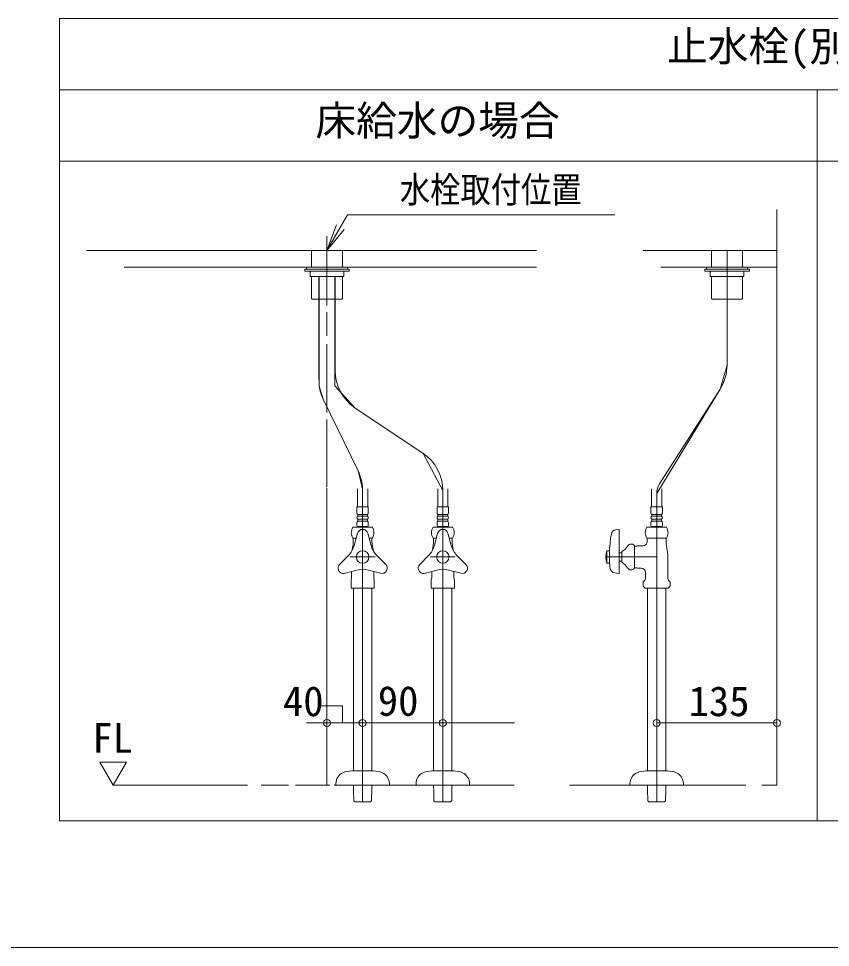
# Model space of a CAD drawing. Units: millimetres, scale not verified. Extents: x -1002 to 1014, y -687 to 676.
# Drawn here: x -41.2 to 357.4, y -687.1 to -231.2 of the extents above; entities that cross this region are included whole.
import ezdxf
from ezdxf.enums import TextEntityAlignment as Align

# ---------------------------------------------------------------- set-up
doc = ezdxf.new("R2010")
doc.units = ezdxf.units.MM
doc.header["$LTSCALE"] = 5
doc.layers.add('F-0', color=7, linetype='Continuous', lineweight=15)
doc.styles.add('ＭＳ ゴシック', font='')
doc.styles.get('ＭＳ ゴシック').set_extended_font_data('MS Gothic')

msp = doc.modelspace()

# ---------------------------------------------------------------- linework, layer by layer
at = {"layer": 'F-0', "lineweight": 18}
for p, q in [((-21.079, -624.937), (-21.079, -231.187)), ((-21.079, -231.187), (722.671, -231.187)), ((-21.079, -266.187), (722.671, -266.187)), ((350.796, -624.937), (350.796, -266.187)), ((350.796, -624.937), (-21.079, -624.937))]:
    msp.add_line(p, q, dxfattribs=at)
at = {"layer": 'F-0'}
for p, q in [((-21.079, -301.187), (350.796, -301.187)), ((350.796, -301.187), (722.671, -301.187)), ((110.171, -344.937), (120.274, -327.437)), ((120.274, -327.437), (251.524, -327.437)), ((331.108, -324.812), (331.108, -607.437)), ((110.171, -344.937), (114.839, -332.477)), ((110.171, -344.937), (116.733, -333.57)), ((110.171, -344.937), (118.628, -334.664)), ((110.171, -337.91), (110.171, -371.931)), ((-7.954, -344.937), (10.814, -344.937)), ((212.983, -344.937), (10.606, -344.937)), ((102.514, -344.937), (102.514, -353.25)), ((117.827, -353.25), (117.827, -344.937)), ((265.483, -344.937), (331.108, -344.937)), ((331.108, -344.937), (274.571, -344.937)), ((298.952, -353.25), (298.952, -344.937)), ((306.608, -401.253), (306.608, -344.937)), ((306.608, -401.253), (306.608, -344.937)), ((314.264, -344.937), (314.264, -353.25)), ((212.983, -353.25), (10.615, -353.25)), ((10.885, -353.25), (212.983, -353.25)), ((99.233, -354.125), (99.233, -355.218)), ((121.108, -354.125), (99.233, -354.125)), ((99.233, -355.218), (121.108, -355.218)), ((100.108, -353.25), (120.233, -353.25)), ((100.108, -354.125), (100.108, -353.25)), ((120.233, -354.125), (100.108, -354.125)), ((118.483, -355.218), (101.858, -355.218)), ((101.858, -355.218), (101.858, -357.843)), ((118.483, -357.843), (118.483, -355.218)), ((120.233, -353.25), (120.233, -354.125)), ((121.108, -355.218), (121.108, -354.125)), ((121.108, -354.781), (121.108, -355.218)), ((295.671, -355.218), (295.671, -354.125)), ((295.671, -354.125), (317.546, -354.125)), ((295.671, -354.781), (295.671, -355.218)), ((317.546, -355.218), (295.671, -355.218)), ((296.546, -353.25), (296.546, -354.125)), ((316.671, -353.25), (296.546, -353.25)), ((296.546, -354.125), (316.671, -354.125)), ((298.296, -355.218), (314.921, -355.218)), ((298.296, -357.843), (298.296, -355.218)), ((314.921, -355.218), (314.921, -357.843)), ((316.671, -354.125), (316.671, -353.25)), ((317.546, -354.125), (317.546, -355.218)), ((101.858, -357.843), (118.483, -357.843)), ((102.514, -357.843), (102.514, -368.518)), ((106.099, -408.378), (106.099, -357.843)), ((106.343, -357.583), (106.343, -411.63)), ((113.999, -357.843), (113.999, -411.493)), ((114.242, -404.019), (114.242, -357.843)), ((117.827, -368.518), (117.827, -357.843)), ((314.921, -357.843), (298.296, -357.843)), ((298.952, -368.518), (298.952, -357.843)), ((314.264, -357.843), (314.264, -368.518)), ((102.843, -368.846), (102.514, -368.518)), ((102.952, -368.956), (102.843, -368.846)), ((102.952, -368.956), (116.996, -368.956)), ((116.996, -368.956), (117.389, -368.956)), ((117.499, -368.846), (117.389, -368.956)), ((117.827, -368.518), (117.499, -368.846)), ((298.952, -368.518), (299.28, -368.846)), ((299.28, -368.846), (299.389, -368.956)), ((299.783, -368.956), (299.389, -368.956)), ((313.827, -368.956), (299.783, -368.956)), ((313.827, -368.956), (313.936, -368.846)), ((313.936, -368.846), (314.264, -368.518)), ((110.171, -375.225), (110.171, -386.893)), ((110.171, -391.01), (110.171, -424.503)), ((108.304, -417.948), (106.343, -411.63)), ((123.924, -422.18), (113.999, -411.493)), ((272.046, -464.235), (303.16, -413.042)), ((108.304, -417.948), (125.466, -453.224)), ((108.304, -417.948), (125.466, -453.224)), ((123.924, -422.18), (157.364, -444.632)), ((157.364, -444.632), (123.924, -422.18)), ((110.171, -427.934), (110.171, -460.981)), ((167.046, -462.794), (157.364, -444.632)), ((127.654, -461.942), (125.466, -453.224)), ((110.171, -461.452), (110.171, -480.092)), ((125.155, -462.056), (125.155, -470.806)), ((127.671, -462.794), (127.671, -470.806)), ((127.671, -462.794), (127.671, -495.437)), ((130.186, -470.806), (130.186, -462.056)), ((164.53, -462.056), (164.53, -470.806)), ((167.046, -462.794), (167.046, -470.806)), ((167.046, -462.794), (167.046, -495.437)), ((169.561, -470.806), (169.561, -462.056)), ((269.53, -470.806), (269.53, -462.056)), ((272.046, -464.235), (272.046, -470.806)), ((272.046, -464.235), (272.046, -615.639)), ((274.561, -462.056), (274.561, -470.806)), ((110.171, -467.504), (110.171, -584.186)), ((130.471, -470.806), (124.871, -470.806)), ((124.871, -470.806), (124.871, -473.759)), ((127.671, -470.806), (127.671, -615.639)), ((130.471, -473.759), (130.471, -470.806)), ((169.846, -470.806), (164.246, -470.806)), ((164.246, -470.806), (164.246, -473.759)), ((167.046, -470.806), (167.046, -615.639)), ((169.846, -473.759), (169.846, -470.806)), ((269.246, -470.806), (274.846, -470.806)), ((269.246, -473.759), (269.246, -470.806)), ((272.046, -470.806), (272.046, -495.437)), ((274.846, -470.806), (274.846, -473.759)), ((124.871, -478.571), (124.871, -479.993)), ((125.264, -474.525), (130.077, -474.525)), ((125.264, -475.4), (125.264, -474.525)), ((130.077, -475.4), (125.264, -475.4)), ((125.264, -476.931), (130.077, -476.931)), ((125.264, -477.806), (125.264, -476.931)), ((130.077, -477.806), (125.264, -477.806)), ((130.077, -474.525), (130.077, -475.4)), ((130.077, -476.931), (130.077, -477.806)), ((130.471, -479.993), (130.471, -478.571)), ((164.246, -478.571), (164.246, -479.993)), ((164.639, -474.525), (169.452, -474.525)), ((164.639, -475.4), (164.639, -474.525)), ((169.452, -475.4), (164.639, -475.4)), ((164.639, -476.931), (169.452, -476.931)), ((164.639, -477.806), (164.639, -476.931)), ((169.452, -477.806), (164.639, -477.806)), ((169.452, -474.525), (169.452, -475.4)), ((169.452, -476.931), (169.452, -477.806)), ((169.846, -479.993), (169.846, -478.571)), ((269.246, -479.993), (269.246, -478.571)), ((274.452, -474.525), (269.639, -474.525)), ((269.639, -474.525), (269.639, -475.4)), ((269.639, -475.4), (274.452, -475.4)), ((274.452, -476.931), (269.639, -476.931)), ((269.639, -476.931), (269.639, -477.806)), ((269.639, -477.806), (274.452, -477.806)), ((274.452, -475.4), (274.452, -474.525)), ((274.452, -477.806), (274.452, -476.931)), ((274.846, -478.571), (274.846, -479.993)), ((122.915, -480.868), (132.426, -480.868)), ((125.308, -480.431), (130.033, -480.431)), ((162.29, -480.868), (171.801, -480.868)), ((164.683, -480.431), (169.408, -480.431)), ((252.015, -482.107), (253.422, -481.91)), ((253.671, -503.279), (253.671, -482.126)), ((276.801, -480.868), (267.29, -480.868)), ((274.408, -480.431), (269.683, -480.431)), ((110.171, -485.899), (110.171, -584.788)), ((124.484, -486.25), (122.915, -486.25)), ((123.077, -486.25), (123.077, -487.13)), ((123.077, -486.25), (123.585, -486.25)), ((123.077, -487.13), (123.077, -487.781)), ((125.135, -483.82), (123.538, -489.782)), ((124.484, -486.25), (123.585, -486.25)), ((130.206, -483.82), (131.804, -489.782)), ((131.756, -486.25), (130.857, -486.25)), ((132.426, -486.25), (130.857, -486.25)), ((132.264, -487.13), (132.264, -487.781)), ((162.29, -486.25), (162.96, -486.25)), ((162.452, -486.25), (162.452, -487.13)), ((162.452, -487.13), (162.452, -487.781)), ((164.51, -483.82), (162.913, -489.782)), ((163.859, -486.25), (162.96, -486.25)), ((169.581, -483.82), (171.179, -489.782)), ((171.131, -486.25), (170.232, -486.25)), ((171.801, -486.25), (170.232, -486.25)), ((267.29, -486.25), (276.801, -486.25)), ((267.452, -486.25), (267.452, -487.13)), ((267.96, -486.25), (267.452, -486.25)), ((267.452, -487.13), (267.452, -487.781)), ((267.96, -486.25), (276.131, -486.25)), ((276.639, -486.25), (276.131, -486.25)), ((276.639, -486.25), (276.639, -487.13)), ((276.639, -487.13), (276.639, -487.781)), ((261.108, -489.719), (261.108, -501.155)), ((261.108, -490.187), (261.764, -490.187)), ((261.764, -490.187), (262.381, -490.187)), ((116.342, -499.05), (120.707, -494.685)), ((133.763, -495.437), (121.579, -495.437)), ((133.763, -495.437), (121.875, -495.437)), ((127.671, -495.437), (127.671, -615.639)), ((138.999, -499.05), (134.635, -494.685)), ((155.717, -499.05), (160.082, -494.685)), ((173.138, -495.437), (160.954, -495.437)), ((173.138, -495.437), (160.954, -495.437)), ((167.046, -495.437), (167.046, -615.639)), ((178.374, -499.05), (174.01, -494.685)), ((272.046, -495.437), (247.108, -495.437)), ((272.046, -495.437), (247.108, -495.437)), ((247.546, -492.375), (247.428, -492.812)), ((247.546, -498.5), (247.546, -492.375)), ((248.858, -492.375), (247.546, -492.375)), ((248.858, -492.375), (248.858, -498.5)), ((248.858, -493.687), (248.858, -497.187)), ((254.983, -493.359), (253.671, -493.359)), ((254.983, -498.062), (254.983, -492.812)), ((272.046, -615.639), (272.046, -495.437)), ((277.514, -495.437), (277.514, -505.682)), ((253.671, -497.515), (254.983, -497.515)), ((261.764, -500.687), (261.108, -500.687)), ((262.381, -500.687), (261.764, -500.687)), ((118.545, -503.531), (124.84, -501.844)), ((122.202, -502.551), (122.202, -505.682)), ((136.463, -503.441), (130.502, -501.844)), ((133.139, -505.682), (133.139, -502.551)), ((157.92, -503.531), (164.215, -501.844)), ((161.577, -502.551), (161.577, -505.682)), ((175.838, -503.441), (169.877, -501.844)), ((172.514, -505.682), (172.514, -502.551)), ((251.501, -503.226), (253.422, -503.496)), ((266.577, -503.093), (266.577, -505.682)), ((265.478, -507.687), (265.936, -507.229)), ((265.478, -507.687), (265.478, -509.76)), ((265.478, -509.76), (266.468, -510.75)), ((277.624, -510.75), (278.613, -509.76)), ((278.155, -507.229), (278.613, -507.687)), ((278.613, -509.76), (278.613, -507.687)), ((278.613, -509.76), (278.613, -507.687)), ((122.093, -510.75), (121.983, -510.64)), ((122.093, -510.75), (123.087, -510.75)), ((133.249, -510.75), (123.087, -510.75)), ((123.164, -600.437), (123.164, -510.75)), ((132.177, -510.75), (132.177, -600.437)), ((161.468, -510.75), (161.358, -510.64)), ((161.468, -510.75), (162.462, -510.75)), ((172.624, -510.75), (162.462, -510.75)), ((162.539, -600.437), (162.539, -510.75)), ((171.552, -510.75), (171.552, -600.437)), ((266.468, -510.75), (277.624, -510.75)), ((267.539, -510.75), (267.539, -600.437)), ((276.552, -600.437), (276.552, -510.75)), ((100.18, -576.901), (202.304, -576.901)), ((272.046, -576.901), (331.105, -576.901)), ((110.171, -584.788), (110.171, -596.441)), ((110.171, -587.618), (110.171, -594.188)), ((-1.392, -596.07), (11.733, -596.07)), ((5.171, -607.437), (-1.392, -596.07)), ((11.733, -596.07), (5.171, -607.437)), ((110.171, -596.624), (110.171, -607.437)), ((110.171, -597.13), (110.171, -607.437)), ((133.01, -600.437), (122.331, -600.437)), ((172.385, -600.437), (161.706, -600.437)), ((266.706, -600.437), (277.385, -600.437)), ((5.171, -607.437), (71.203, -607.437)), ((77.844, -607.437), (91.364, -607.437)), ((94.685, -607.437), (111.585, -607.437)), ((113.769, -607.437), (202.125, -607.437)), ((114.546, -606.562), (114.546, -607.437)), ((140.796, -607.437), (114.546, -607.437)), ((123.164, -608.592), (123.164, -607.439)), ((123.189, -609.514), (123.164, -608.592)), ((132.177, -608.592), (132.153, -609.514)), ((132.177, -607.439), (132.177, -608.592)), ((140.796, -607.437), (140.796, -606.562)), ((153.921, -606.562), (153.921, -607.437)), ((180.171, -607.437), (153.921, -607.437)), ((162.539, -608.592), (162.539, -607.439)), ((162.564, -609.514), (162.539, -608.592)), ((171.552, -608.592), (171.528, -609.514)), ((171.552, -607.439), (171.552, -608.592)), ((180.171, -607.437), (180.171, -606.562)), ((229.205, -607.437), (315.884, -607.437)), ((258.921, -607.437), (258.921, -606.562)), ((258.921, -607.437), (285.171, -607.437)), ((267.539, -607.437), (267.539, -608.592)), ((267.539, -608.592), (267.564, -609.514)), ((267.564, -609.514), (267.684, -615.132)), ((276.407, -615.132), (276.528, -609.514)), ((276.528, -609.514), (276.552, -608.592)), ((276.552, -608.592), (276.552, -607.437)), ((285.171, -606.562), (285.171, -607.437)), ((323.669, -607.437), (323.724, -607.437)), ((267.684, -615.132), (268.22, -615.639)), ((275.872, -615.639), (276.407, -615.132)), ((123.845, -615.639), (123.846, -615.639)), ((123.846, -615.639), (123.952, -615.639)), ((123.952, -615.639), (131.389, -615.639)), ((131.389, -615.639), (131.496, -615.639)), ((131.496, -615.639), (131.497, -615.639)), ((163.22, -615.639), (163.221, -615.639)), ((163.221, -615.639), (163.327, -615.639)), ((163.327, -615.639), (170.764, -615.639)), ((170.764, -615.639), (170.871, -615.639)), ((170.871, -615.639), (170.872, -615.639)), ((275.764, -615.639), (268.327, -615.639)), ((-1002.086, -687.064), (1002.034, -687.064))]:
    msp.add_line(p, q, dxfattribs=at)
at = {"layer": 'F-0', "lineweight": 18}
msp.add_lwpolyline([(722.671, -231.187), (722.671, -624.937), (350.796, -624.937)], dxfattribs=at)
at = {"layer": 'F-0'}
for points in [[(323.724, -607.437), (331.108, -607.437), (331.108, -324.812)], [(274.106, -353.25), (331.108, -353.25), (274.618, -353.25)], [(117.389, -368.956), (117.346, -368.956), (109.296, -368.956)], [(299.389, -368.956), (299.433, -368.956), (307.483, -368.956)], [(273.425, -459.519), (303.16, -413.042), (306.608, -401.253)], [(125.264, -480.431), (125.046, -480.65), (125.046, -480.868)], [(130.296, -480.868), (130.296, -480.65), (130.077, -480.431)], [(164.639, -480.431), (164.421, -480.65), (164.421, -480.868)], [(169.671, -480.868), (169.671, -480.65), (169.452, -480.431)], [(269.421, -480.868), (269.421, -480.65), (269.639, -480.431)], [(274.452, -480.431), (274.671, -480.65), (274.671, -480.868)], [(131.756, -486.25), (132.264, -486.25), (132.264, -487.13)], [(171.131, -486.25), (171.639, -486.25), (171.639, -487.13), (171.639, -487.781)], [(262.381, -490.187), (262.599, -489.968), (265.264, -489.968)], [(247.428, -498.062), (247.546, -498.5), (248.858, -498.5)], [(262.381, -500.687), (262.599, -500.906), (264.389, -500.906)], [(121.983, -506.636), (121.983, -509.76), (121.983, -510.64)], [(133.358, -506.636), (133.358, -510.64), (133.249, -510.75)], [(161.358, -506.636), (161.358, -509.76), (161.358, -510.64)], [(172.733, -506.636), (172.733, -510.64), (172.624, -510.75)], [(117.726, -576.781), (117.726, -568.509), (106.964, -568.509)], [(123.845, -615.639), (123.309, -615.132), (123.189, -609.514)], [(132.153, -609.514), (132.032, -615.132), (131.497, -615.639)], [(163.22, -615.639), (162.684, -615.132), (162.564, -609.514)], [(171.528, -609.514), (171.407, -615.132), (170.872, -615.639)], [(268.327, -615.639), (268.221, -615.639), (268.22, -615.639)], [(275.872, -615.639), (275.871, -615.639), (275.764, -615.639)]]:
    msp.add_lwpolyline(points, dxfattribs=at)
for centre, radius in [((127.671, -495.437), 3.062), ((167.046, -495.437), 3.062), ((110.171, -576.901), 1.75), ((110.171, -576.901), 1.75), ((127.671, -576.901), 1.75), ((127.671, -576.901), 1.75), ((167.046, -576.901), 1.75), ((167.046, -576.901), 1.75), ((272.046, -576.901), 1.75), ((272.046, -576.901), 1.75), ((331.105, -576.901), 1.75), ((331.105, -576.901), 1.75), ((331.105, -576.901), 1.75)]:
    msp.add_circle(centre, radius, dxfattribs=at)
for centre, radius, start, end in [((136.117, -404.019), 21.875, 180, 236.12262), ((284.733, -401.253), 21.875, 327.39011, 0), ((127.974, -408.378), 21.875, 188.55163, 205.94376), ((145.171, -462.794), 21.875, 0, 56.12262), ((105.796, -462.794), 21.875, 2.23046, 25.94376), ((280.796, -464.235), 8.75, 147.39011, 180), ((105.796, -462.794), 21.875, 0, 2.23046), ((125.812, -473.759), 0.941, 180, 234.43222), ((129.53, -473.759), 0.941, 305.56778, 0), ((165.187, -473.759), 0.941, 180, 234.43222), ((168.905, -473.759), 0.941, 305.56778, 0), ((270.187, -473.759), 0.941, 180, 234.43222), ((273.905, -473.759), 0.941, 305.56778, 0), ((125.812, -476.165), 0.941, 125.56778, 234.43222), ((125.812, -478.571), 0.941, 125.56778, 180), ((129.53, -476.165), 0.941, 305.56778, 54.43222), ((129.53, -478.571), 0.941, 0, 54.43222), ((165.187, -476.165), 0.941, 125.56778, 234.43222), ((165.187, -478.571), 0.941, 125.56778, 180), ((168.905, -476.165), 0.941, 305.56778, 54.43222), ((168.905, -478.571), 0.941, 0, 54.43222), ((270.187, -476.165), 0.941, 125.56778, 234.43222), ((270.187, -478.571), 0.941, 125.56778, 180), ((273.905, -476.165), 0.941, 305.56778, 54.43222), ((273.905, -478.571), 0.941, 0, 54.43222), ((126.905, -483.559), 4.812, 146.00705, 213.99295), ((125.308, -479.993), 0.438, 180, 270), ((127.671, -484.5), 2.625, 15, 165), ((130.033, -479.993), 0.438, 270, 0), ((128.436, -483.559), 4.812, 326.00705, 33.99295), ((166.28, -483.559), 4.812, 146.00705, 213.99295), ((164.683, -479.993), 0.438, 180, 270), ((167.046, -484.5), 2.625, 15, 165), ((169.408, -479.993), 0.438, 270, 0), ((167.811, -483.559), 4.812, 326.00705, 33.99295), ((252.38, -484.707), 2.625, 98, 170.1971), ((253.452, -482.126), 0.219, 0, 98), ((271.28, -483.559), 4.812, 146.00705, 213.99295), ((269.683, -479.993), 0.438, 180, 270), ((274.408, -479.993), 0.438, 270, 0), ((272.811, -483.559), 4.812, 326.00705, 33.99295), ((108.831, -487.781), 14.246, 346.9604, 0), ((146.511, -487.781), 14.246, 180, 193.0396), ((148.206, -487.781), 14.246, 346.9604, 0), ((185.886, -487.781), 14.246, 180, 193.0396), ((314.483, -495.437), 65.648, 170.1971, 178.47247), ((265.264, -487.781), 2.188, 270, 0), ((290.886, -487.781), 14.246, 180, 193.0396), ((112.973, -486.951), 10.938, 315, 345), ((141.889, -495.437), 19.688, 166.9604, 171.25756), ((142.369, -486.951), 10.938, 195, 225), ((113.452, -495.437), 19.688, 8.74244, 13.0396), ((152.348, -486.951), 10.938, 315, 345), ((181.264, -495.437), 19.688, 166.9604, 171.25756), ((181.744, -486.951), 10.938, 195, 225), ((152.827, -495.437), 19.688, 8.74244, 13.0396), ((249.118, -484.103), 10.5, 303.95919, 326.04081), ((259.577, -491.281), 2.188, 45.573, 143.1301), ((257.827, -495.437), 19.688, 0, 13.0396), ((258.046, -495.437), 10.938, 166.70293, 180), ((258.046, -495.437), 10.938, 180, 193.29707), ((258.046, -495.437), 10.938, 166.11346, 166.70293), ((118.199, -500.906), 2.625, 135, 277.52424), ((137.143, -500.906), 2.625, 255, 45), ((157.574, -500.906), 2.625, 135, 277.52424), ((176.518, -500.906), 2.625, 255, 45), ((258.046, -495.437), 10.938, 193.29707, 193.88654), ((281.632, -495.596), 32.812, 182.77864, 189.59149), ((251.867, -500.626), 2.625, 189.59149, 261.99591), ((249.118, -506.771), 10.5, 33.95919, 56.04081), ((259.577, -499.593), 2.188, 216.8699, 314.427), ((264.389, -503.093), 2.188, 0, 90), ((120.014, -505.682), 2.188, 334.15807, 0), ((127.671, -512.409), 10.938, 75, 105), ((135.327, -505.682), 2.188, 180, 205.84193), ((159.389, -505.682), 2.188, 334.15807, 0), ((167.046, -512.409), 10.938, 75, 105), ((174.702, -505.682), 2.188, 180, 205.84193), ((253.452, -503.279), 0.219, 261.99591, 0), ((264.389, -505.682), 2.188, 315, 0), ((279.702, -505.682), 2.188, 180, 225), ((120.233, -606.562), 5.688, 113.55646, 180), ((122.331, -611.375), 10.938, 90, 113.55646), ((133.01, -611.375), 10.938, 66.44354, 90), ((135.108, -606.562), 5.688, 0, 66.44354), ((159.608, -606.562), 5.688, 113.55646, 180), ((161.706, -611.375), 10.938, 90, 113.55646), ((172.385, -611.375), 10.938, 66.44354, 90), ((174.483, -606.562), 5.688, 0, 66.44354), ((264.608, -606.562), 5.688, 113.55646, 180), ((266.706, -611.375), 10.938, 90, 113.55646), ((277.385, -611.375), 10.938, 66.44354, 90), ((279.483, -606.562), 5.688, 0, 66.44354)]:
    msp.add_arc(centre, radius, start, end, dxfattribs=at)

# ---------------------------------------------------------------- texts
at = {"layer": 'F-0', "style": 'ＭＳ ゴシック'}
for s, p in [('止水栓(別途手配)参考位置', (277.115, -256.503)), ('床給水の場合', (104.475, -292.96)), ('40', (88.554, -577.95)), ('90', (135.138, -577.806)), ('135', (287.715, -577.95)), ('FL', (-5.031, -595.957))]:
    msp.add_text(s, height=14.66, dxfattribs=at).set_placement(p, align=Align.BOTTOM_LEFT)
at = {"layer": 'F-0', "style": 'ＭＳ ゴシック', "width": 0.85}
msp.add_text('水栓取付位置', height=12.83, dxfattribs=at).set_placement((145.941, -325.404), align=Align.BOTTOM_LEFT)

doc.saveas('drawing.dxf')
